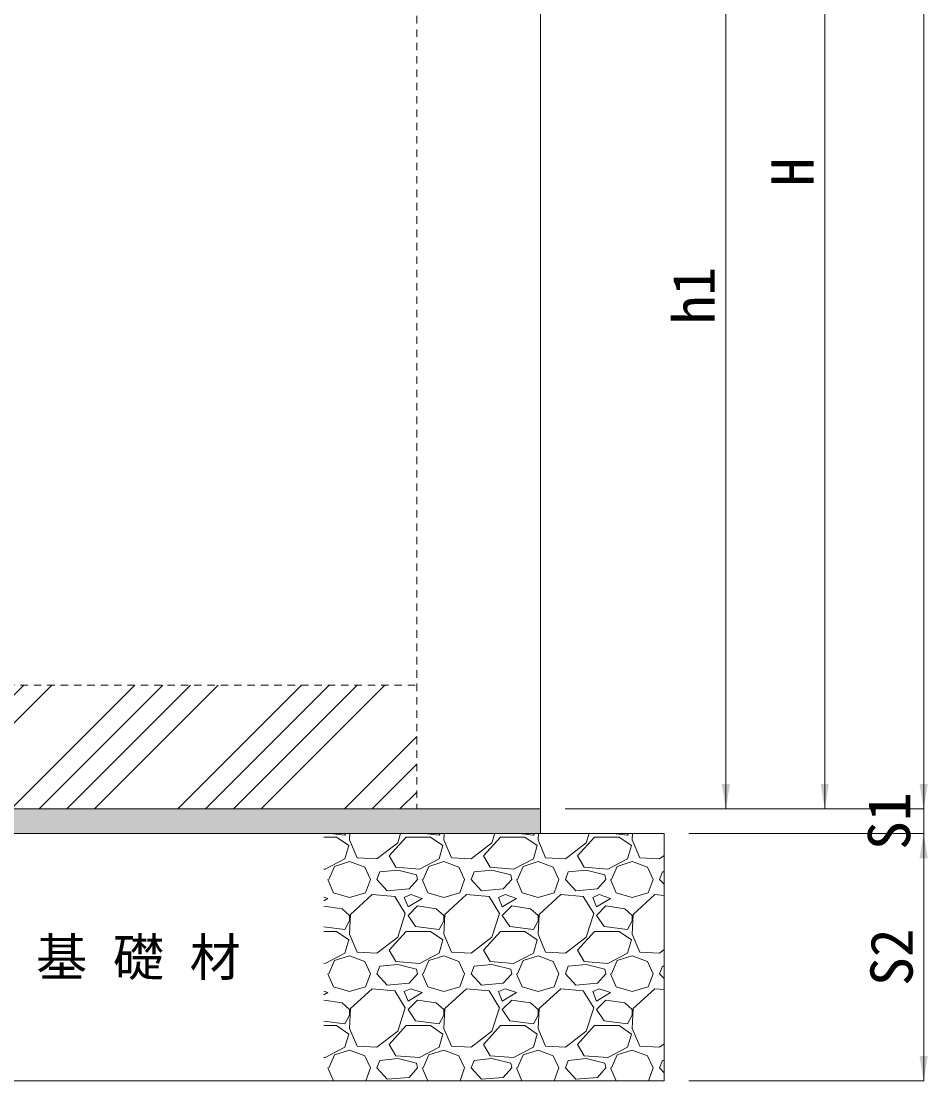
# Model space of a CAD drawing. Units: millimetres at full size, sheet at 1:20; details may follow other scales. Extents: x 77366 to 95666, y -7115 to 5664.
# Drawn here: x 88871 to 89604, y -4014 to -3157 of the extents above; entities that cross this region are included whole.
import ezdxf
from ezdxf.enums import TextEntityAlignment as Align

# ---------------------------------------------------------------- set-up
doc = ezdxf.new("R2010")
doc.units = ezdxf.units.MM
doc.header["$LTSCALE"] = 20
doc.linetypes.add('USER1', pattern=[0.54, 0.3, -0.24])
for name, color, linetype, lineweight in [('ハッチング', 7, 'Continuous', 5), ('基礎', 7, 'Continuous', 5), ('寸法線', 7, 'Continuous', 13), ('本体', 2, 'Continuous', 20), ('補助線', 8, 'Continuous', 13)]:
    doc.layers.add(name, color=color, linetype=linetype, lineweight=lineweight)
doc.layers.add('文字', color=7, linetype='Continuous')
doc.styles.add('ＭＳ ゴシック', font='')
doc.styles.get('ＭＳ ゴシック').set_extended_font_data('MS Gothic')

# ---------------------------------------------------------------- blocks, each defined once
blk = doc.blocks.new('filled_arrow')
at = {"color": 0, "linetype": 'Continuous', "lineweight": -2}
blk.add_solid([(7.5, 1.25), (0, 0), (7.5, -1.25)], dxfattribs=at)

msp = doc.modelspace()

# ---------------------------------------------------------------- hatches: boundary and pattern name
at = {"layer": 'ハッチング', "lineweight": 9}
h = msp.add_hatch(dxfattribs=at)
h.set_pattern_fill('USER', color=256, style=0, pattern_type=2)
h.set_pattern_definition([(45, (9400, -6610.51), (-67.35192, 67.35192), []), (45, (9422.45, -6610.51), (-67.35192, 67.35192), []), (45, (9444.9, -6610.51), (-67.35192, 67.35192), []), (45, (9467.35, -6610.51), (-67.35192, 67.35192), [])])
h.paths.add_polyline_path([(88740.8, -3694.05), (88740.8, -3794.05), (89190.8, -3794.05), (89190.8, -3694.05)])
at = {"layer": '補助線'}
msp.add_hatch(color=7, dxfattribs=at).paths.add_polyline_path([(89290.8, -3814.05), (89290.8, -3794.05), (88640.8, -3794.05), (88640.8, -3814.05)])

# ---------------------------------------------------------------- linework, layer by layer
at = {"layer": 'ハッチング'}
for p, q in [((89115.8, -3816.98), (89125.88, -3816.98)), ((89121.01, -3814.05), (89132.74, -3815.45)), ((89125.88, -3816.98), (89135.79, -3823.83)), ((89132.74, -3815.45), (89133.52, -3814.05)), ((89136.8, -3814.05), (89136.55, -3819.26)), ((89136.55, -3819.26), (89142.65, -3833.74)), ((89158.65, -3834.5), (89175.41, -3821.55)), ((89168.55, -3832.22), (89182.27, -3816.98)), ((89175.41, -3821.55), (89177.81, -3814.05)), ((89182.27, -3816.98), (89202.08, -3816.98)), ((89197.21, -3814.05), (89208.94, -3815.45)), ((89202.08, -3816.98), (89211.99, -3823.83)), ((89208.94, -3815.45), (89209.72, -3814.05)), ((89213, -3814.05), (89212.75, -3819.26)), ((89212.75, -3819.26), (89218.85, -3833.74)), ((89234.85, -3834.5), (89251.61, -3821.55)), ((89244.75, -3832.22), (89258.47, -3816.98)), ((89251.61, -3821.55), (89254.01, -3814.05)), ((89258.47, -3816.98), (89278.28, -3816.98)), ((89273.41, -3814.05), (89285.14, -3815.45)), ((89278.28, -3816.98), (89288.19, -3823.83)), ((89285.14, -3815.45), (89285.92, -3814.05)), ((89289.2, -3814.05), (89288.95, -3819.26)), ((89288.95, -3819.26), (89295.05, -3833.74)), ((89311.05, -3834.5), (89327.81, -3821.55)), ((89320.95, -3832.22), (89334.67, -3816.98)), ((89327.81, -3821.55), (89330.21, -3814.05)), ((89334.67, -3816.98), (89354.48, -3816.98)), ((89349.61, -3814.05), (89361.34, -3815.45)), ((89354.48, -3816.98), (89364.39, -3823.83)), ((89361.34, -3815.45), (89362.12, -3814.05)), ((89365.4, -3814.05), (89365.15, -3819.26)), ((89365.15, -3819.26), (89371.25, -3833.74)), ((89135.79, -3823.84), (89132.74, -3834.5)), ((89211.99, -3823.84), (89208.94, -3834.5)), ((89288.19, -3823.84), (89285.14, -3834.5)), ((89364.39, -3823.84), (89361.34, -3834.5)), ((89132.74, -3834.5), (89116.74, -3842.88)), ((89124.36, -3840.6), (89136.55, -3836.79)), ((89136.55, -3836.79), (89148.74, -3841.36)), ((89142.65, -3833.74), (89158.65, -3834.5)), ((89173.89, -3841.36), (89168.55, -3832.22)), ((89208.94, -3834.5), (89192.94, -3842.88)), ((89200.56, -3840.6), (89212.75, -3836.79)), ((89212.75, -3836.79), (89224.94, -3841.36)), ((89218.85, -3833.74), (89234.85, -3834.5)), ((89250.09, -3841.36), (89244.75, -3832.22)), ((89285.14, -3834.5), (89269.14, -3842.88)), ((89276.76, -3840.6), (89288.95, -3836.79)), ((89288.95, -3836.79), (89301.14, -3841.36)), ((89295.05, -3833.74), (89311.05, -3834.5)), ((89326.29, -3841.36), (89320.95, -3832.22)), ((89361.34, -3834.5), (89345.34, -3842.88)), ((89352.96, -3840.6), (89365.15, -3836.79)), ((89365.15, -3836.79), (89377.34, -3841.36)), ((89371.25, -3833.74), (89387.25, -3834.5)), ((89387.25, -3834.5), (89390.8, -3831.76)), ((89116.74, -3842.89), (89115.8, -3842.81)), ((89119.79, -3851.27), (89124.36, -3840.6)), ((89148.74, -3841.36), (89153.31, -3851.27)), ((89158.65, -3851.27), (89160.93, -3845.17)), ((89175.41, -3843.65), (89160.93, -3845.17)), ((89192.94, -3842.89), (89173.89, -3841.36)), ((89190.65, -3847.46), (89175.41, -3843.65)), ((89191.41, -3851.27), (89190.65, -3847.46)), ((89195.99, -3851.27), (89200.56, -3840.6)), ((89224.94, -3841.36), (89229.51, -3851.27)), ((89234.85, -3851.27), (89237.13, -3845.17)), ((89251.61, -3843.65), (89237.13, -3845.17)), ((89269.14, -3842.89), (89250.09, -3841.36)), ((89266.85, -3847.46), (89251.61, -3843.65)), ((89267.61, -3851.27), (89266.85, -3847.46)), ((89272.19, -3851.27), (89276.76, -3840.6)), ((89301.14, -3841.36), (89305.71, -3851.27)), ((89311.05, -3851.27), (89313.33, -3845.17)), ((89327.81, -3843.65), (89313.33, -3845.17)), ((89345.34, -3842.89), (89326.29, -3841.36)), ((89343.05, -3847.46), (89327.81, -3843.65)), ((89343.81, -3851.27), (89343.05, -3847.46)), ((89348.39, -3851.27), (89352.96, -3840.6)), ((89377.34, -3841.36), (89381.91, -3851.27)), ((89387.25, -3851.27), (89389.53, -3845.17)), ((89390.8, -3845.04), (89389.53, -3845.17)), ((89119.02, -3851.27), (89123.6, -3861.94)), ((89149.5, -3861.94), (89153.31, -3851.27)), ((89167.03, -3860.41), (89158.65, -3851.27)), ((89191.41, -3851.27), (89184.56, -3858.89)), ((89195.22, -3851.27), (89199.8, -3861.94)), ((89225.7, -3861.94), (89229.51, -3851.27)), ((89243.23, -3860.41), (89234.85, -3851.27)), ((89267.61, -3851.27), (89260.76, -3858.89)), ((89271.42, -3851.27), (89276, -3861.94)), ((89301.9, -3861.94), (89305.71, -3851.27)), ((89319.43, -3860.41), (89311.05, -3851.27)), ((89343.81, -3851.27), (89336.96, -3858.89)), ((89347.62, -3851.27), (89352.2, -3861.94)), ((89378.1, -3861.94), (89381.91, -3851.27)), ((89390.8, -3855.14), (89387.25, -3851.27)), ((89123.6, -3861.94), (89136.55, -3865.75)), ((89136.55, -3865.75), (89149.5, -3861.94)), ((89154.84, -3863.46), (89137.31, -3879.46)), ((89173.13, -3864.98), (89154.84, -3863.46)), ((89184.56, -3858.89), (89167.03, -3860.41)), ((89181.51, -3878.7), (89173.13, -3864.98)), ((89186.08, -3863.46), (89180.75, -3865.75)), ((89195.22, -3866.51), (89186.08, -3863.46)), ((89199.8, -3861.94), (89212.75, -3865.75)), ((89212.75, -3865.75), (89225.7, -3861.94)), ((89231.04, -3863.46), (89213.51, -3879.46)), ((89249.33, -3864.98), (89231.04, -3863.46)), ((89260.76, -3858.89), (89243.23, -3860.41)), ((89257.71, -3878.7), (89249.33, -3864.98)), ((89262.28, -3863.46), (89256.95, -3865.75)), ((89271.42, -3866.51), (89262.28, -3863.46)), ((89276, -3861.94), (89288.95, -3865.75)), ((89288.95, -3865.75), (89301.9, -3861.94)), ((89307.24, -3863.46), (89289.71, -3879.46)), ((89325.53, -3864.98), (89307.24, -3863.46)), ((89336.96, -3858.89), (89319.43, -3860.41)), ((89333.91, -3878.7), (89325.53, -3864.98)), ((89338.48, -3863.46), (89333.15, -3865.75)), ((89347.62, -3866.51), (89338.48, -3863.46)), ((89352.2, -3861.94), (89365.15, -3865.75)), ((89365.15, -3865.75), (89378.1, -3861.94)), ((89383.44, -3863.46), (89365.91, -3879.46)), ((89390.8, -3864.07), (89383.44, -3863.46)), ((89119.02, -3866.51), (89115.8, -3865.43)), ((89115.8, -3868.44), (89119.02, -3866.51)), ((89130.45, -3874.89), (89115.8, -3872.69)), ((89180.75, -3865.75), (89183.79, -3873.37)), ((89183.79, -3873.37), (89195.22, -3866.51)), ((89191.41, -3872.6), (89183.79, -3880.22)), ((89206.65, -3874.89), (89191.41, -3872.6)), ((89256.95, -3865.75), (89259.99, -3873.37)), ((89259.99, -3873.37), (89271.42, -3866.51)), ((89267.61, -3872.6), (89259.99, -3880.22)), ((89282.85, -3874.89), (89267.61, -3872.6)), ((89333.15, -3865.75), (89336.19, -3873.37)), ((89336.19, -3873.37), (89347.62, -3866.51)), ((89343.81, -3872.6), (89336.19, -3880.22)), ((89359.05, -3874.89), (89343.81, -3872.6)), ((89136.55, -3880.22), (89130.45, -3874.89)), ((89137.31, -3879.46), (89136.55, -3895.46)), ((89136.55, -3884.8), (89136.55, -3880.22)), ((89175.41, -3897.75), (89181.51, -3878.7)), ((89183.79, -3880.22), (89189.89, -3889.37)), ((89212.75, -3880.22), (89206.65, -3874.89)), ((89213.51, -3879.46), (89212.75, -3895.46)), ((89212.75, -3884.8), (89212.75, -3880.22)), ((89251.61, -3897.75), (89257.71, -3878.7)), ((89259.99, -3880.22), (89266.09, -3889.37)), ((89288.95, -3880.22), (89282.85, -3874.89)), ((89289.71, -3879.46), (89288.95, -3895.46)), ((89288.95, -3884.8), (89288.95, -3880.22)), ((89327.81, -3897.75), (89333.91, -3878.7)), ((89336.19, -3880.22), (89342.29, -3889.37)), ((89365.15, -3880.22), (89359.05, -3874.89)), ((89365.91, -3879.46), (89365.15, -3895.46)), ((89365.15, -3884.8), (89365.15, -3880.22)), ((89115.8, -3889.62), (89132.74, -3891.65)), ((89132.74, -3891.65), (89136.55, -3884.8)), ((89189.89, -3889.37), (89208.94, -3891.65)), ((89208.94, -3891.65), (89212.75, -3884.8)), ((89266.09, -3889.37), (89285.14, -3891.65)), ((89285.14, -3891.65), (89288.95, -3884.8)), ((89342.29, -3889.37), (89361.34, -3891.65)), ((89361.34, -3891.65), (89365.15, -3884.8)), ((89115.8, -3893.18), (89125.88, -3893.18)), ((89125.88, -3893.18), (89135.79, -3900.03)), ((89136.55, -3895.46), (89142.65, -3909.94)), ((89158.65, -3910.7), (89175.41, -3897.75)), ((89168.55, -3908.42), (89182.27, -3893.18)), ((89182.27, -3893.18), (89202.08, -3893.18)), ((89202.08, -3893.18), (89211.99, -3900.03)), ((89212.75, -3895.46), (89218.85, -3909.94)), ((89234.85, -3910.7), (89251.61, -3897.75)), ((89244.75, -3908.42), (89258.47, -3893.18)), ((89258.47, -3893.18), (89278.28, -3893.18)), ((89278.28, -3893.18), (89288.19, -3900.03)), ((89288.95, -3895.46), (89295.05, -3909.94)), ((89311.05, -3910.7), (89327.81, -3897.75)), ((89320.95, -3908.42), (89334.67, -3893.18)), ((89334.67, -3893.18), (89354.48, -3893.18)), ((89354.48, -3893.18), (89364.39, -3900.03)), ((89365.15, -3895.46), (89371.25, -3909.94)), ((89135.79, -3900.04), (89132.74, -3910.7)), ((89211.99, -3900.04), (89208.94, -3910.7)), ((89288.19, -3900.04), (89285.14, -3910.7)), ((89364.39, -3900.04), (89361.34, -3910.7)), ((89132.74, -3910.7), (89116.74, -3919.08)), ((89124.36, -3916.8), (89136.55, -3912.99)), ((89136.55, -3912.99), (89148.74, -3917.56)), ((89142.65, -3909.94), (89158.65, -3910.7)), ((89173.89, -3917.56), (89168.55, -3908.42)), ((89208.94, -3910.7), (89192.94, -3919.08)), ((89200.56, -3916.8), (89212.75, -3912.99)), ((89212.75, -3912.99), (89224.94, -3917.56)), ((89218.85, -3909.94), (89234.85, -3910.7)), ((89250.09, -3917.56), (89244.75, -3908.42)), ((89285.14, -3910.7), (89269.14, -3919.08)), ((89276.76, -3916.8), (89288.95, -3912.99)), ((89288.95, -3912.99), (89301.14, -3917.56)), ((89295.05, -3909.94), (89311.05, -3910.7)), ((89326.29, -3917.56), (89320.95, -3908.42)), ((89361.34, -3910.7), (89345.34, -3919.08)), ((89352.96, -3916.8), (89365.15, -3912.99)), ((89365.15, -3912.99), (89377.34, -3917.56)), ((89371.25, -3909.94), (89387.25, -3910.7)), ((89387.25, -3910.7), (89390.8, -3907.96)), ((89116.74, -3919.09), (89115.8, -3919.01)), ((89119.79, -3927.47), (89124.36, -3916.8)), ((89148.74, -3917.56), (89153.31, -3927.47)), ((89158.65, -3927.47), (89160.93, -3921.37)), ((89175.41, -3919.85), (89160.93, -3921.37)), ((89192.94, -3919.09), (89173.89, -3917.56)), ((89190.65, -3923.66), (89175.41, -3919.85)), ((89191.41, -3927.47), (89190.65, -3923.66)), ((89195.99, -3927.47), (89200.56, -3916.8)), ((89224.94, -3917.56), (89229.51, -3927.47)), ((89234.85, -3927.47), (89237.13, -3921.37)), ((89251.61, -3919.85), (89237.13, -3921.37)), ((89269.14, -3919.09), (89250.09, -3917.56)), ((89266.85, -3923.66), (89251.61, -3919.85)), ((89267.61, -3927.47), (89266.85, -3923.66)), ((89272.19, -3927.47), (89276.76, -3916.8)), ((89301.14, -3917.56), (89305.71, -3927.47)), ((89311.05, -3927.47), (89313.33, -3921.37)), ((89327.81, -3919.85), (89313.33, -3921.37)), ((89345.34, -3919.09), (89326.29, -3917.56)), ((89343.05, -3923.66), (89327.81, -3919.85)), ((89343.81, -3927.47), (89343.05, -3923.66)), ((89348.39, -3927.47), (89352.96, -3916.8)), ((89377.34, -3917.56), (89381.91, -3927.47)), ((89387.25, -3927.47), (89389.53, -3921.37)), ((89390.8, -3921.24), (89389.53, -3921.37)), ((89119.02, -3927.47), (89123.6, -3938.14)), ((89149.5, -3938.14), (89153.31, -3927.47)), ((89167.03, -3936.61), (89158.65, -3927.47)), ((89191.41, -3927.47), (89184.56, -3935.09)), ((89195.22, -3927.47), (89199.8, -3938.14)), ((89225.7, -3938.14), (89229.51, -3927.47)), ((89243.23, -3936.61), (89234.85, -3927.47)), ((89267.61, -3927.47), (89260.76, -3935.09)), ((89271.42, -3927.47), (89276, -3938.14)), ((89301.9, -3938.14), (89305.71, -3927.47)), ((89319.43, -3936.61), (89311.05, -3927.47)), ((89343.81, -3927.47), (89336.96, -3935.09)), ((89347.62, -3927.47), (89352.2, -3938.14)), ((89378.1, -3938.14), (89381.91, -3927.47)), ((89390.8, -3931.34), (89387.25, -3927.47)), ((89119.02, -3942.71), (89115.8, -3941.63)), ((89123.6, -3938.14), (89136.55, -3941.95)), ((89136.55, -3941.95), (89149.5, -3938.14)), ((89154.84, -3939.66), (89137.31, -3955.66)), ((89173.13, -3941.18), (89154.84, -3939.66)), ((89184.56, -3935.09), (89167.03, -3936.61)), ((89181.51, -3954.9), (89173.13, -3941.18)), ((89186.08, -3939.66), (89180.75, -3941.95)), ((89180.75, -3941.95), (89183.79, -3949.57)), ((89195.22, -3942.71), (89186.08, -3939.66)), ((89199.8, -3938.14), (89212.75, -3941.95)), ((89212.75, -3941.95), (89225.7, -3938.14)), ((89231.04, -3939.66), (89213.51, -3955.66)), ((89249.33, -3941.18), (89231.04, -3939.66)), ((89260.76, -3935.09), (89243.23, -3936.61)), ((89257.71, -3954.9), (89249.33, -3941.18)), ((89262.28, -3939.66), (89256.95, -3941.95)), ((89256.95, -3941.95), (89259.99, -3949.57)), ((89271.42, -3942.71), (89262.28, -3939.66)), ((89276, -3938.14), (89288.95, -3941.95)), ((89288.95, -3941.95), (89301.9, -3938.14)), ((89307.24, -3939.66), (89289.71, -3955.66)), ((89325.53, -3941.18), (89307.24, -3939.66)), ((89336.96, -3935.09), (89319.43, -3936.61)), ((89333.91, -3954.9), (89325.53, -3941.18)), ((89338.48, -3939.66), (89333.15, -3941.95)), ((89333.15, -3941.95), (89336.19, -3949.57)), ((89347.62, -3942.71), (89338.48, -3939.66)), ((89352.2, -3938.14), (89365.15, -3941.95)), ((89365.15, -3941.95), (89378.1, -3938.14)), ((89383.44, -3939.66), (89365.91, -3955.66)), ((89390.8, -3940.27), (89383.44, -3939.66)), ((89115.8, -3944.64), (89119.02, -3942.71)), ((89130.45, -3951.09), (89115.8, -3948.89)), ((89183.79, -3949.57), (89195.22, -3942.71)), ((89191.41, -3948.8), (89183.79, -3956.42)), ((89206.65, -3951.09), (89191.41, -3948.8)), ((89259.99, -3949.57), (89271.42, -3942.71)), ((89267.61, -3948.8), (89259.99, -3956.42)), ((89282.85, -3951.09), (89267.61, -3948.8)), ((89336.19, -3949.57), (89347.62, -3942.71)), ((89343.81, -3948.8), (89336.19, -3956.42)), ((89359.05, -3951.09), (89343.81, -3948.8)), ((89136.55, -3956.42), (89130.45, -3951.09)), ((89137.31, -3955.66), (89136.55, -3971.66)), ((89136.55, -3961), (89136.55, -3956.42)), ((89175.41, -3973.95), (89181.51, -3954.9)), ((89183.79, -3956.42), (89189.89, -3965.57)), ((89212.75, -3956.42), (89206.65, -3951.09)), ((89213.51, -3955.66), (89212.75, -3971.66)), ((89212.75, -3961), (89212.75, -3956.42)), ((89251.61, -3973.95), (89257.71, -3954.9)), ((89259.99, -3956.42), (89266.09, -3965.57)), ((89288.95, -3956.42), (89282.85, -3951.09)), ((89289.71, -3955.66), (89288.95, -3971.66)), ((89288.95, -3961), (89288.95, -3956.42)), ((89327.81, -3973.95), (89333.91, -3954.9)), ((89336.19, -3956.42), (89342.29, -3965.57)), ((89365.15, -3956.42), (89359.05, -3951.09)), ((89365.91, -3955.66), (89365.15, -3971.66)), ((89365.15, -3961), (89365.15, -3956.42)), ((89115.8, -3965.82), (89132.74, -3967.85)), ((89132.74, -3967.85), (89136.55, -3961)), ((89189.89, -3965.57), (89208.94, -3967.85)), ((89208.94, -3967.85), (89212.75, -3961)), ((89266.09, -3965.57), (89285.14, -3967.85)), ((89285.14, -3967.85), (89288.95, -3961)), ((89342.29, -3965.57), (89361.34, -3967.85)), ((89361.34, -3967.85), (89365.15, -3961)), ((89115.8, -3969.38), (89125.88, -3969.38)), ((89125.88, -3969.38), (89135.79, -3976.23)), ((89135.79, -3976.24), (89132.74, -3986.9)), ((89136.55, -3971.66), (89142.65, -3986.14)), ((89158.65, -3986.9), (89175.41, -3973.95)), ((89168.55, -3984.62), (89182.27, -3969.38)), ((89182.27, -3969.38), (89202.08, -3969.38)), ((89202.08, -3969.38), (89211.99, -3976.23)), ((89211.99, -3976.24), (89208.94, -3986.9)), ((89212.75, -3971.66), (89218.85, -3986.14)), ((89234.85, -3986.9), (89251.61, -3973.95)), ((89244.75, -3984.62), (89258.47, -3969.38)), ((89258.47, -3969.38), (89278.28, -3969.38)), ((89278.28, -3969.38), (89288.19, -3976.23)), ((89288.19, -3976.24), (89285.14, -3986.9)), ((89288.95, -3971.66), (89295.05, -3986.14)), ((89311.05, -3986.9), (89327.81, -3973.95)), ((89320.95, -3984.62), (89334.67, -3969.38)), ((89334.67, -3969.38), (89354.48, -3969.38)), ((89354.48, -3969.38), (89364.39, -3976.23)), ((89364.39, -3976.24), (89361.34, -3986.9)), ((89365.15, -3971.66), (89371.25, -3986.14)), ((89173.89, -3993.76), (89168.55, -3984.62)), ((89250.09, -3993.76), (89244.75, -3984.62)), ((89326.29, -3993.76), (89320.95, -3984.62)), ((89387.25, -3986.9), (89390.8, -3984.16)), ((89132.74, -3986.9), (89116.74, -3995.28)), ((89119.79, -4003.67), (89124.36, -3993)), ((89124.36, -3993), (89136.55, -3989.19)), ((89136.55, -3989.19), (89148.74, -3993.76)), ((89142.65, -3986.14), (89158.65, -3986.9)), ((89208.94, -3986.9), (89192.94, -3995.28)), ((89195.99, -4003.67), (89200.56, -3993)), ((89200.56, -3993), (89212.75, -3989.19)), ((89212.75, -3989.19), (89224.94, -3993.76)), ((89218.85, -3986.14), (89234.85, -3986.9)), ((89285.14, -3986.9), (89269.14, -3995.28)), ((89272.19, -4003.67), (89276.76, -3993)), ((89276.76, -3993), (89288.95, -3989.19)), ((89288.95, -3989.19), (89301.14, -3993.76)), ((89295.05, -3986.14), (89311.05, -3986.9)), ((89361.34, -3986.9), (89345.34, -3995.28)), ((89348.39, -4003.67), (89352.96, -3993)), ((89352.96, -3993), (89365.15, -3989.19)), ((89365.15, -3989.19), (89377.34, -3993.76)), ((89371.25, -3986.14), (89387.25, -3986.9)), ((89116.74, -3995.29), (89115.8, -3995.21)), ((89148.74, -3993.76), (89153.31, -4003.67)), ((89158.65, -4003.67), (89160.93, -3997.57)), ((89175.41, -3996.05), (89160.93, -3997.57)), ((89192.94, -3995.29), (89173.89, -3993.76)), ((89190.65, -3999.86), (89175.41, -3996.05)), ((89191.41, -4003.67), (89190.65, -3999.86)), ((89224.94, -3993.76), (89229.51, -4003.67)), ((89234.85, -4003.67), (89237.13, -3997.57)), ((89251.61, -3996.05), (89237.13, -3997.57)), ((89269.14, -3995.29), (89250.09, -3993.76)), ((89266.85, -3999.86), (89251.61, -3996.05)), ((89267.61, -4003.67), (89266.85, -3999.86)), ((89301.14, -3993.76), (89305.71, -4003.67)), ((89311.05, -4003.67), (89313.33, -3997.57)), ((89327.81, -3996.05), (89313.33, -3997.57)), ((89345.34, -3995.29), (89326.29, -3993.76)), ((89343.05, -3999.86), (89327.81, -3996.05)), ((89343.81, -4003.67), (89343.05, -3999.86)), ((89377.34, -3993.76), (89381.91, -4003.67)), ((89387.25, -4003.67), (89389.53, -3997.57)), ((89390.8, -3997.44), (89389.53, -3997.57)), ((89119.02, -4003.67), (89123.47, -4014.05)), ((89149.61, -4014.05), (89153.31, -4003.67)), ((89167.03, -4012.81), (89158.65, -4003.67)), ((89191.41, -4003.67), (89184.56, -4011.29)), ((89195.22, -4003.67), (89199.67, -4014.05)), ((89225.81, -4014.05), (89229.51, -4003.67)), ((89243.23, -4012.81), (89234.85, -4003.67)), ((89267.61, -4003.67), (89260.76, -4011.29)), ((89271.42, -4003.67), (89275.87, -4014.05)), ((89302.01, -4014.05), (89305.71, -4003.67)), ((89319.43, -4012.81), (89311.05, -4003.67)), ((89343.81, -4003.67), (89336.96, -4011.29)), ((89347.62, -4003.67), (89352.07, -4014.05)), ((89378.21, -4014.05), (89381.91, -4003.67)), ((89390.8, -4007.54), (89387.25, -4003.67)), ((89184.56, -4011.29), (89167.03, -4012.81)), ((89260.76, -4011.29), (89243.23, -4012.81)), ((89336.96, -4011.29), (89319.43, -4012.81))]:
    msp.add_line(p, q, dxfattribs=at)
at = {"layer": '基礎', "color": 3, "lineweight": 13}
msp.add_line((89290.8, -3794.05), (89290.8, -3814.05), dxfattribs=at)
at = {"layer": '基礎', "color": 3, "lineweight": 20}
for p, q in [((88540.8, -3814.05), (89390.8, -3814.05)), ((89390.8, -3814.05), (89390.8, -4014.05)), ((88540.8, -4014.05), (89390.8, -4014.05))]:
    msp.add_line(p, q, dxfattribs=at)
at = {"layer": '寸法線'}
for p, q in [((89600.8, -2444.05), (89600.8, -3794.05)), ((89520.8, -3794.05), (89520.8, -2764.05)), ((89440.8, -2964.05), (89440.8, -3794.05)), ((89600.8, -3754.05), (89600.8, -3854.05)), ((89310.8, -3794.05), (89440.8, -3794.05)), ((89310.8, -3794.05), (89520.8, -3794.05)), ((89310.8, -3794.05), (89600.8, -3794.05)), ((89310.8, -3794.05), (89600.8, -3794.05)), ((89410.8, -3814.05), (89600.8, -3814.05)), ((89410.8, -3814.05), (89600.8, -3814.05)), ((89600.8, -3814.05), (89600.8, -4014.05)), ((89410.8, -4014.05), (89600.8, -4014.05))]:
    msp.add_line(p, q, dxfattribs=at)
at = {"layer": '本体', "linetype": 'USER1', "lineweight": 9}
for p, q in [((89190.8, -2764.05), (89190.8, -3794.05)), ((88740.8, -3694.05), (89190.8, -3694.05))]:
    msp.add_line(p, q, dxfattribs=at)
at = {"layer": '本体'}
for p in [(89290.8, -2964.05), (88640.8, -3794.05)]:
    msp.add_line(p, (89290.8, -3794.05), dxfattribs=at)

# ---------------------------------------------------------------- block references
at = {"layer": '寸法線', "xscale": 2.67, "yscale": 2.67}
for p, rotation in [((89440.8, -3794.05), 90), ((89520.8, -3794.05), 90), ((89600.8, -3794.05), 90), ((89600.8, -3794.05), 90), ((89600.8, -3814.05), 270), ((89600.8, -3814.05), 270), ((89600.8, -4014.05), 90)]:
    msp.add_blockref('filled_arrow', p, dxfattribs=dict(at, rotation=rotation))

# ---------------------------------------------------------------- texts
at = {"layer": '寸法線', "style": 'ＭＳ ゴシック'}
for s, p in [('H', (89494.8, -3279.05)), ('h1', (89414.8, -3379.05)), ('S1', (89572.8, -3804.05)), ('S2', (89574.8, -3914.05))]:
    msp.add_text(s, height=34.18, rotation=90, dxfattribs=at).set_placement(p, align=Align.MIDDLE_CENTER)
at = {"layer": '文字', "style": 'ＭＳ ゴシック'}
msp.add_text('基 礎 材', height=30.38, dxfattribs=at).set_placement((88965.8, -3914.05), align=Align.MIDDLE_CENTER)

doc.saveas('drawing.dxf')
